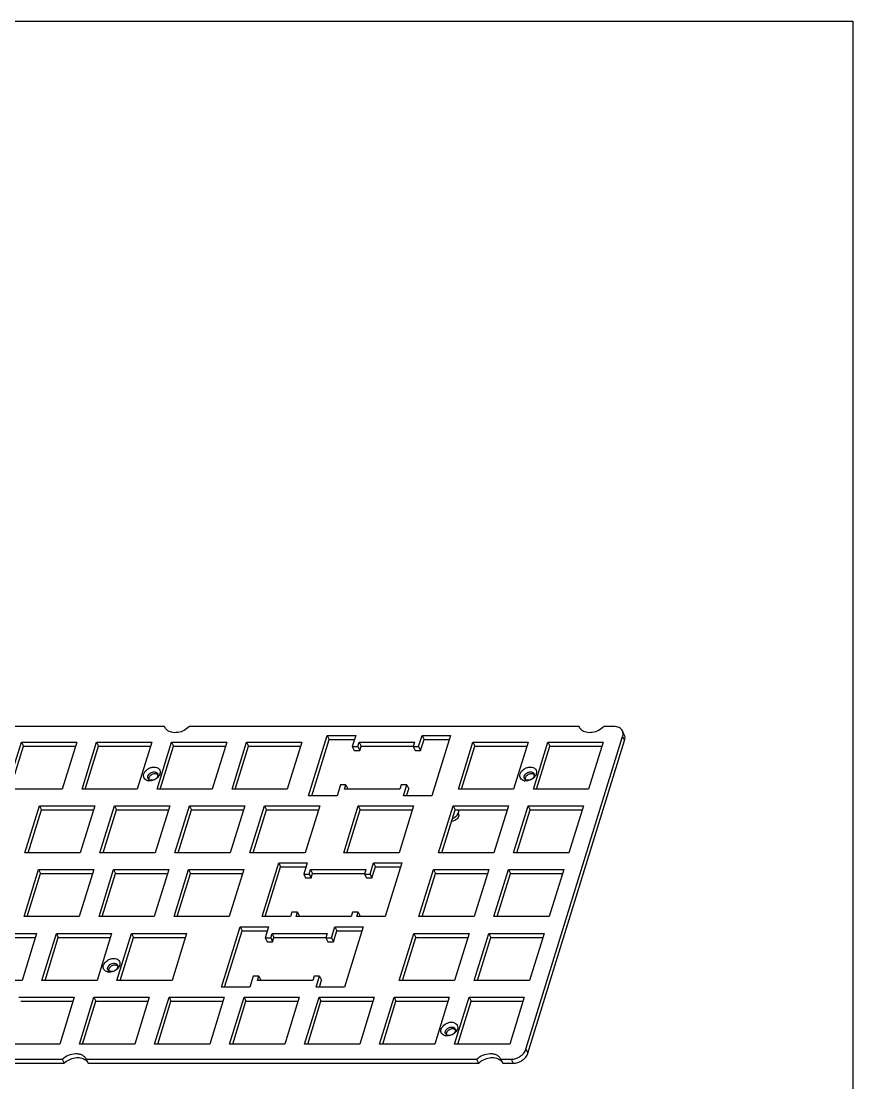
# Model space of a CAD drawing. Header units: millimetres. Extents: x 2565 to 3432, y -1041 to -587.
# Drawn here: x 3237.7 to 3431.7, y -834.3 to -586.6 of the extents above; entities that cross this region are included whole.
import ezdxf

# ---------------------------------------------------------------- set-up
doc = ezdxf.new("R2010")
doc.units = ezdxf.units.MM
doc.header["$LTSCALE"] = 30.734
doc.layers.get('0').update_dxf_attribs({"linetype": 'CONTINUOUS'})

msp = doc.modelspace()

# ---------------------------------------------------------------- linework, layer by layer
at = {"color": 7, "linetype": 'Continuous'}
for p, q in [((3271.107, -751.165), (3184.796, -751.165)), ((3271.198, -751.379), (3271.107, -751.165)), ((3367.818, -751.165), (3276.902, -751.165)), ((3367.909, -751.379), (3367.818, -751.165)), ((3375.934, -751.165), (3373.613, -751.165)), ((3378.358, -753.126), (3377.901, -752.193)), ((3234.337, -765.774), (3237.726, -754.807)), ((3237.726, -754.807), (3250.621, -754.807)), ((3237.726, -754.807), (3238.184, -755.74)), ((3250.621, -754.807), (3247.232, -765.774)), ((3251.838, -765.774), (3255.227, -754.807)), ((3255.227, -754.807), (3268.121, -754.807)), ((3255.227, -754.807), (3255.684, -755.74)), ((3268.121, -754.807), (3264.732, -765.774)), ((3269.338, -765.774), (3272.727, -754.807)), ((3272.727, -754.807), (3285.622, -754.807)), ((3272.727, -754.807), (3273.184, -755.74)), ((3285.622, -754.807), (3282.233, -765.774)), ((3286.838, -765.774), (3290.227, -754.807)), ((3290.227, -754.807), (3303.122, -754.807)), ((3290.227, -754.807), (3290.684, -755.74)), ((3303.122, -754.807), (3299.733, -765.774)), ((3304.706, -767.34), (3309.063, -753.241)), ((3305.452, -767.34), (3309.521, -754.173)), ((3309.063, -753.241), (3315.695, -753.241)), ((3309.063, -753.241), (3309.521, -754.173)), ((3309.521, -754.173), (3315.407, -754.173)), ((3315.695, -753.241), (3314.896, -755.826)), ((3316.185, -755.826), (3316.5, -754.807)), ((3316.5, -754.807), (3329.395, -754.807)), ((3316.5, -754.807), (3316.958, -755.74)), ((3329.395, -754.807), (3329.08, -755.826)), ((3330.37, -755.826), (3331.169, -753.241)), ((3330.827, -756.758), (3331.626, -754.173)), ((3331.169, -753.241), (3337.8, -753.241)), ((3331.169, -753.241), (3331.626, -754.173)), ((3331.626, -754.173), (3337.512, -754.173)), ((3337.8, -753.241), (3333.443, -767.34)), ((3339.642, -765.774), (3343.031, -754.807)), ((3343.031, -754.807), (3355.926, -754.807)), ((3343.031, -754.807), (3343.489, -755.74)), ((3355.926, -754.807), (3352.537, -765.774)), ((3355.422, -826.482), (3377.971, -753.515)), ((3355.88, -827.414), (3378.428, -754.447)), ((3357.143, -765.774), (3360.531, -754.807)), ((3360.531, -754.807), (3373.426, -754.807)), ((3360.531, -754.807), (3360.989, -755.74)), ((3373.426, -754.807), (3370.037, -765.774)), ((3377.971, -753.515), (3378.428, -754.447)), ((3235.083, -765.774), (3238.184, -755.74)), ((3238.184, -755.74), (3250.333, -755.74)), ((3252.583, -765.774), (3255.684, -755.74)), ((3255.684, -755.74), (3267.833, -755.74)), ((3270.083, -765.774), (3273.184, -755.74)), ((3273.184, -755.74), (3285.333, -755.74)), ((3287.584, -765.774), (3290.684, -755.74)), ((3290.684, -755.74), (3302.834, -755.74)), ((3314.896, -755.826), (3316.185, -755.826)), ((3314.896, -755.826), (3315.354, -756.758)), ((3315.354, -756.758), (3316.643, -756.758)), ((3316.185, -755.826), (3316.643, -756.758)), ((3316.643, -756.758), (3316.958, -755.74)), ((3316.958, -755.74), (3329.08, -755.74)), ((3329.08, -755.826), (3330.37, -755.826)), ((3329.08, -755.826), (3329.538, -756.758)), ((3329.538, -756.758), (3330.827, -756.758)), ((3330.37, -755.826), (3330.827, -756.758)), ((3340.388, -765.774), (3343.489, -755.74)), ((3343.489, -755.74), (3355.638, -755.74)), ((3357.888, -765.774), (3360.989, -755.74)), ((3360.989, -755.74), (3373.138, -755.74)), ((3312.136, -764.755), (3311.338, -767.34)), ((3313.426, -764.755), (3312.136, -764.755)), ((3313.111, -765.774), (3313.426, -764.755)), ((3313.426, -764.755), (3313.883, -765.688)), ((3326.321, -764.755), (3326.006, -765.774)), ((3327.61, -764.755), (3326.321, -764.755)), ((3326.811, -767.34), (3327.61, -764.755)), ((3327.61, -764.755), (3328.068, -765.688)), ((3247.232, -765.774), (3234.337, -765.774)), ((3264.732, -765.774), (3251.838, -765.774)), ((3282.233, -765.774), (3269.338, -765.774)), ((3299.733, -765.774), (3286.838, -765.774)), ((3311.338, -767.34), (3304.706, -767.34)), ((3326.006, -765.774), (3313.111, -765.774)), ((3313.857, -765.774), (3313.883, -765.688)), ((3333.443, -767.34), (3326.811, -767.34)), ((3327.557, -767.34), (3328.068, -765.688)), ((3352.537, -765.774), (3339.642, -765.774)), ((3370.037, -765.774), (3357.143, -765.774)), ((3238.516, -780.657), (3241.905, -769.69)), ((3241.905, -769.69), (3254.8, -769.69)), ((3241.905, -769.69), (3242.362, -770.623)), ((3254.8, -769.69), (3251.411, -780.657)), ((3256.016, -780.657), (3259.405, -769.69)), ((3259.405, -769.69), (3272.3, -769.69)), ((3259.405, -769.69), (3259.863, -770.623)), ((3272.3, -769.69), (3268.911, -780.657)), ((3273.516, -780.657), (3276.905, -769.69)), ((3276.905, -769.69), (3289.8, -769.69)), ((3276.905, -769.69), (3277.363, -770.623)), ((3289.8, -769.69), (3286.411, -780.657)), ((3291.016, -780.657), (3294.405, -769.69)), ((3294.405, -769.69), (3307.3, -769.69)), ((3294.405, -769.69), (3294.863, -770.623)), ((3307.3, -769.69), (3303.911, -780.657)), ((3312.905, -780.657), (3316.294, -769.69)), ((3316.294, -769.69), (3329.189, -769.69)), ((3316.294, -769.69), (3316.752, -770.623)), ((3329.189, -769.69), (3325.8, -780.657)), ((3335.043, -780.657), (3338.432, -769.69)), ((3338.432, -769.69), (3351.327, -769.69)), ((3338.432, -769.69), (3338.89, -770.623)), ((3351.327, -769.69), (3347.938, -780.657)), ((3352.543, -780.657), (3355.932, -769.69)), ((3355.932, -769.69), (3368.827, -769.69)), ((3355.932, -769.69), (3356.39, -770.623)), ((3368.827, -769.69), (3365.438, -780.657)), ((3239.262, -780.657), (3242.362, -770.623)), ((3242.362, -770.623), (3254.512, -770.623)), ((3256.762, -780.657), (3259.863, -770.623)), ((3259.863, -770.623), (3272.012, -770.623)), ((3274.262, -780.657), (3277.363, -770.623)), ((3277.363, -770.623), (3289.512, -770.623)), ((3291.762, -780.657), (3294.863, -770.623)), ((3294.863, -770.623), (3307.012, -770.623)), ((3313.651, -780.657), (3316.752, -770.623)), ((3316.752, -770.623), (3328.901, -770.623)), ((3335.789, -780.657), (3338.89, -770.623)), ((3338.89, -770.623), (3351.039, -770.623)), ((3339.587, -771.398), (3339.639, -771.503)), ((3353.289, -780.657), (3356.39, -770.623)), ((3356.39, -770.623), (3368.539, -770.623)), ((3251.411, -780.657), (3238.516, -780.657)), ((3268.911, -780.657), (3256.016, -780.657)), ((3286.411, -780.657), (3273.516, -780.657)), ((3303.911, -780.657), (3291.016, -780.657)), ((3325.8, -780.657), (3312.905, -780.657)), ((3347.938, -780.657), (3335.043, -780.657)), ((3365.438, -780.657), (3352.543, -780.657)), ((3238.306, -795.54), (3241.694, -784.574)), ((3241.694, -784.574), (3254.589, -784.574)), ((3241.694, -784.574), (3242.152, -785.506)), ((3254.589, -784.574), (3251.2, -795.54)), ((3255.806, -795.54), (3259.195, -784.574)), ((3259.195, -784.574), (3272.089, -784.574)), ((3259.195, -784.574), (3259.652, -785.506)), ((3272.089, -784.574), (3268.701, -795.54)), ((3273.306, -795.54), (3276.695, -784.574)), ((3276.695, -784.574), (3289.59, -784.574)), ((3276.695, -784.574), (3277.152, -785.506)), ((3289.59, -784.574), (3286.201, -795.54)), ((3293.85, -795.54), (3297.723, -783.007)), ((3294.596, -795.54), (3298.181, -783.939)), ((3297.723, -783.007), (3304.355, -783.007)), ((3297.723, -783.007), (3298.181, -783.939)), ((3298.181, -783.939), (3304.067, -783.939)), ((3304.355, -783.007), (3303.556, -785.592)), ((3304.845, -785.592), (3305.16, -784.574)), ((3305.16, -784.574), (3318.055, -784.574)), ((3305.16, -784.574), (3305.618, -785.506)), ((3318.055, -784.574), (3317.74, -785.592)), ((3319.03, -785.592), (3319.829, -783.007)), ((3319.487, -786.524), (3320.286, -783.939)), ((3319.829, -783.007), (3326.46, -783.007)), ((3319.829, -783.007), (3320.286, -783.939)), ((3320.286, -783.939), (3326.172, -783.939)), ((3326.46, -783.007), (3322.587, -795.54)), ((3330.444, -795.54), (3333.833, -784.574)), ((3333.833, -784.574), (3346.728, -784.574)), ((3333.833, -784.574), (3334.29, -785.506)), ((3346.728, -784.574), (3343.339, -795.54)), ((3347.944, -795.54), (3351.333, -784.574)), ((3351.333, -784.574), (3364.228, -784.574)), ((3351.333, -784.574), (3351.791, -785.506)), ((3364.228, -784.574), (3360.839, -795.54)), ((3239.051, -795.54), (3242.152, -785.506)), ((3242.152, -785.506), (3254.301, -785.506)), ((3256.551, -795.54), (3259.652, -785.506)), ((3259.652, -785.506), (3271.801, -785.506)), ((3274.052, -795.54), (3277.152, -785.506)), ((3277.152, -785.506), (3289.301, -785.506)), ((3303.556, -785.592), (3304.845, -785.592)), ((3303.556, -785.592), (3304.014, -786.524)), ((3304.014, -786.524), (3305.303, -786.524)), ((3304.845, -785.592), (3305.303, -786.524)), ((3305.303, -786.524), (3305.618, -785.506)), ((3305.618, -785.506), (3317.74, -785.506)), ((3317.74, -785.592), (3319.03, -785.592)), ((3317.74, -785.592), (3318.198, -786.524)), ((3318.198, -786.524), (3319.487, -786.524)), ((3319.03, -785.592), (3319.487, -786.524)), ((3331.19, -795.54), (3334.29, -785.506)), ((3334.29, -785.506), (3346.44, -785.506)), ((3348.69, -795.54), (3351.791, -785.506)), ((3351.791, -785.506), (3363.94, -785.506)), ((3300.796, -794.522), (3300.482, -795.54)), ((3302.086, -794.522), (3300.796, -794.522)), ((3301.771, -795.54), (3302.086, -794.522)), ((3302.086, -794.522), (3302.543, -795.454)), ((3314.981, -794.522), (3314.666, -795.54)), ((3316.27, -794.522), (3314.981, -794.522)), ((3315.956, -795.54), (3316.27, -794.522)), ((3316.27, -794.522), (3316.728, -795.454)), ((3251.2, -795.54), (3238.306, -795.54)), ((3268.701, -795.54), (3255.806, -795.54)), ((3286.201, -795.54), (3273.306, -795.54)), ((3300.482, -795.54), (3293.85, -795.54)), ((3314.666, -795.54), (3301.771, -795.54)), ((3302.517, -795.54), (3302.543, -795.454)), ((3322.587, -795.54), (3315.956, -795.54)), ((3316.701, -795.54), (3316.728, -795.454)), ((3343.339, -795.54), (3330.444, -795.54)), ((3360.839, -795.54), (3347.944, -795.54)), ((3228.354, -799.457), (3241.249, -799.457)), ((3241.249, -799.457), (3237.86, -810.423)), ((3242.466, -810.423), (3245.854, -799.457)), ((3245.854, -799.457), (3258.749, -799.457)), ((3245.854, -799.457), (3246.312, -800.389)), ((3258.749, -799.457), (3255.36, -810.423)), ((3259.966, -810.423), (3263.355, -799.457)), ((3263.355, -799.457), (3276.249, -799.457)), ((3263.355, -799.457), (3263.812, -800.389)), ((3276.249, -799.457), (3272.861, -810.423)), ((3284.373, -811.99), (3288.73, -797.89)), ((3285.119, -811.99), (3289.188, -798.823)), ((3288.73, -797.89), (3295.362, -797.89)), ((3288.73, -797.89), (3289.188, -798.823)), ((3289.188, -798.823), (3295.074, -798.823)), ((3295.362, -797.89), (3294.563, -800.475)), ((3295.853, -800.475), (3296.167, -799.457)), ((3296.167, -799.457), (3309.062, -799.457)), ((3296.167, -799.457), (3296.625, -800.389)), ((3309.062, -799.457), (3308.748, -800.475)), ((3310.037, -800.475), (3310.836, -797.89)), ((3310.495, -801.408), (3311.293, -798.823)), ((3310.836, -797.89), (3317.468, -797.89)), ((3310.836, -797.89), (3311.293, -798.823)), ((3311.293, -798.823), (3317.179, -798.823)), ((3317.468, -797.89), (3313.11, -811.99)), ((3325.845, -810.423), (3329.234, -799.457)), ((3329.234, -799.457), (3342.128, -799.457)), ((3329.234, -799.457), (3329.691, -800.389)), ((3342.128, -799.457), (3338.739, -810.423)), ((3343.345, -810.423), (3346.734, -799.457)), ((3346.734, -799.457), (3359.629, -799.457)), ((3346.734, -799.457), (3347.191, -800.389)), ((3359.629, -799.457), (3356.24, -810.423)), ((3228.812, -800.389), (3240.961, -800.389)), ((3243.211, -810.423), (3246.312, -800.389)), ((3246.312, -800.389), (3258.461, -800.389)), ((3260.711, -810.423), (3263.812, -800.389)), ((3263.812, -800.389), (3275.961, -800.389)), ((3294.563, -800.475), (3295.853, -800.475)), ((3294.563, -800.475), (3295.021, -801.408)), ((3295.021, -801.408), (3296.31, -801.408)), ((3295.853, -800.475), (3296.31, -801.408)), ((3296.31, -801.408), (3296.625, -800.389)), ((3296.625, -800.389), (3308.748, -800.389)), ((3308.748, -800.475), (3310.037, -800.475)), ((3308.748, -800.475), (3309.205, -801.408)), ((3309.205, -801.408), (3310.495, -801.408)), ((3310.037, -800.475), (3310.495, -801.408)), ((3326.59, -810.423), (3329.691, -800.389)), ((3329.691, -800.389), (3341.84, -800.389)), ((3344.09, -810.423), (3347.191, -800.389)), ((3347.191, -800.389), (3359.34, -800.389)), ((3291.804, -809.405), (3291.005, -811.99)), ((3293.093, -809.405), (3291.804, -809.405)), ((3292.779, -810.423), (3293.093, -809.405)), ((3293.093, -809.405), (3293.551, -810.338)), ((3305.988, -809.405), (3305.673, -810.423)), ((3307.278, -809.405), (3305.988, -809.405)), ((3306.479, -811.99), (3307.278, -809.405)), ((3307.278, -809.405), (3307.735, -810.338)), ((3237.86, -810.423), (3224.965, -810.423)), ((3255.36, -810.423), (3242.466, -810.423)), ((3272.861, -810.423), (3259.966, -810.423)), ((3291.005, -811.99), (3284.373, -811.99)), ((3305.673, -810.423), (3292.779, -810.423)), ((3293.524, -810.423), (3293.551, -810.338)), ((3313.11, -811.99), (3306.479, -811.99)), ((3307.224, -811.99), (3307.735, -810.338)), ((3338.739, -810.423), (3325.845, -810.423)), ((3356.24, -810.423), (3343.345, -810.423)), ((3237.133, -814.34), (3250.028, -814.34)), ((3250.028, -814.34), (3246.639, -825.307)), ((3251.245, -825.307), (3254.634, -814.34)), ((3254.634, -814.34), (3267.528, -814.34)), ((3254.634, -814.34), (3255.091, -815.272)), ((3267.528, -814.34), (3264.14, -825.307)), ((3268.745, -825.307), (3272.134, -814.34)), ((3272.134, -814.34), (3285.029, -814.34)), ((3272.134, -814.34), (3272.591, -815.272)), ((3285.029, -814.34), (3281.64, -825.307)), ((3286.245, -825.307), (3289.634, -814.34)), ((3289.634, -814.34), (3302.529, -814.34)), ((3289.634, -814.34), (3290.092, -815.272)), ((3302.529, -814.34), (3299.14, -825.307)), ((3303.745, -825.307), (3307.134, -814.34)), ((3307.134, -814.34), (3320.029, -814.34)), ((3307.134, -814.34), (3307.592, -815.272)), ((3320.029, -814.34), (3316.64, -825.307)), ((3321.245, -825.307), (3324.634, -814.34)), ((3324.634, -814.34), (3337.529, -814.34)), ((3324.634, -814.34), (3325.092, -815.272)), ((3337.529, -814.34), (3334.14, -825.307)), ((3338.745, -825.307), (3342.134, -814.34)), ((3342.134, -814.34), (3355.029, -814.34)), ((3342.134, -814.34), (3342.592, -815.272)), ((3355.029, -814.34), (3351.64, -825.307)), ((3237.591, -815.272), (3249.74, -815.272)), ((3251.99, -825.307), (3255.091, -815.272)), ((3255.091, -815.272), (3267.24, -815.272)), ((3269.491, -825.307), (3272.591, -815.272)), ((3272.591, -815.272), (3284.741, -815.272)), ((3286.991, -825.307), (3290.092, -815.272)), ((3290.092, -815.272), (3302.241, -815.272)), ((3304.491, -825.307), (3307.592, -815.272)), ((3307.592, -815.272), (3319.741, -815.272)), ((3321.991, -825.307), (3325.092, -815.272)), ((3325.092, -815.272), (3337.241, -815.272)), ((3339.491, -825.307), (3342.592, -815.272)), ((3342.592, -815.272), (3354.741, -815.272)), ((3246.639, -825.307), (3233.745, -825.307)), ((3264.14, -825.307), (3251.245, -825.307)), ((3281.64, -825.307), (3268.745, -825.307)), ((3299.14, -825.307), (3286.245, -825.307)), ((3316.64, -825.307), (3303.745, -825.307)), ((3334.14, -825.307), (3321.245, -825.307)), ((3351.64, -825.307), (3338.745, -825.307)), ((3355.422, -826.482), (3355.88, -827.414)), ((3160.714, -828.832), (3247.187, -828.832)), ((3161.171, -829.764), (3247.645, -829.764)), ((3247.187, -828.832), (3247.645, -829.764)), ((3252.774, -828.735), (3252.82, -828.832)), ((3252.82, -828.832), (3343.898, -828.832)), ((3252.82, -828.832), (3253.277, -829.764)), ((3253.277, -829.764), (3344.356, -829.764)), ((3343.898, -828.832), (3344.356, -829.764)), ((3349.485, -828.735), (3349.531, -828.832)), ((3349.531, -828.832), (3351.933, -828.832)), ((3349.531, -828.832), (3349.989, -829.764)), ((3349.989, -829.764), (3352.39, -829.764)), ((3351.933, -828.832), (3352.39, -829.764))]:
    msp.add_line(p, q, dxfattribs=at)
msp.add_lwpolyline([(2565.131, -586.579), (3431.657, -586.579), (3431.657, -1041.452), (2565.131, -1041.452)], close=True)
for centre, radius, start, end in [((3272.885, -750.549), 1.882, 206.1996, 208.34019), ((3273.008, -750.45), 2.041, 226.69833, 227.88745), ((3369.597, -750.549), 1.882, 206.1996, 208.34019), ((3369.719, -750.45), 2.041, 226.69833, 227.88745), ((3268.671, -762.483), 0.889, 342.76359, 351.40766), ((3267.956, -761.492), 2.203, 320.87152, 323.6182), ((3356.475, -762.483), 0.889, 342.76359, 351.40766), ((3355.76, -761.492), 2.203, 320.87152, 323.6182), ((3267.594, -762.005), 1.848, 258.04191, 261.08229), ((3267.841, -763.004), 0.663, 206.2151, 220.94381), ((3267.866, -762.982), 0.697, 220.96985, 227.43809), ((3355.399, -762.005), 1.848, 258.04191, 261.08229), ((3355.646, -763.004), 0.663, 206.2151, 220.94381), ((3355.671, -762.982), 0.697, 220.96985, 227.43809), ((3338.935, -771.849), 0.784, 14.35818, 26.14059), ((3259.299, -807.132), 0.889, 342.76359, 351.40766), ((3258.584, -806.141), 2.203, 320.87152, 323.6182), ((3258.222, -806.654), 1.848, 258.04191, 261.08229), ((3258.469, -807.654), 0.663, 206.2151, 220.94381), ((3258.494, -807.631), 0.697, 220.96985, 227.43809), ((3338.078, -822.016), 0.889, 342.76359, 351.40766), ((3337.363, -821.024), 2.203, 320.87152, 323.6182), ((3337.002, -821.538), 1.848, 258.04191, 261.08229), ((3337.249, -822.537), 0.663, 206.2151, 220.94381), ((3337.274, -822.514), 0.697, 220.96985, 227.43809), ((3251.339, -830.689), 2.164, 52.54553, 53.96725), ((3348.051, -830.689), 2.164, 52.54553, 53.96725)]:
    msp.add_arc(centre, radius, start, end, dxfattribs=at)
for points, knots in [([(3271.608, -751.935), (3271.57, -751.899), (3271.424, -751.75), (3271.302, -751.579), (3271.228, -751.442)], [0, 0, 0, 0, 0.2536959, 1, 1, 1, 1]), ([(3276.902, -751.165), (3276.545, -751.536), (3275.691, -752.156), (3274.237, -752.64), (3272.797, -752.635), (3271.947, -752.242), (3271.639, -751.963)], [0, 0, 0, 0, 0.26762, 0.5366464, 0.7844034, 1, 1, 1, 1]), ([(3368.319, -751.935), (3368.281, -751.899), (3368.136, -751.75), (3368.013, -751.579), (3367.94, -751.442)], [0, 0, 0, 0, 0.2536959, 1, 1, 1, 1]), ([(3373.613, -751.165), (3373.256, -751.536), (3372.403, -752.156), (3370.948, -752.64), (3369.509, -752.635), (3368.658, -752.242), (3368.351, -751.963)], [0, 0, 0, 0, 0.26762, 0.5366464, 0.7844034, 1, 1, 1, 1]), ([(3377.9, -752.193), (3377.823, -752.035), (3377.606, -751.736), (3377.141, -751.406), (3376.567, -751.207), (3376.149, -751.165), (3375.934, -751.165)], [0, 0, 0, 0, 0.2267487, 0.464918, 0.7224087, 1, 1, 1, 1]), ([(3378.056, -753.092), (3378.063, -753.013), (3378.074, -752.707), (3378, -752.397), (3377.9, -752.193)], [0, 0, 0, 0, 0.2592326, 1, 1, 1, 1]), ([(3377.971, -753.515), (3377.981, -753.48), (3378.02, -753.341), (3378.046, -753.198), (3378.056, -753.092)], [0, 0, 0, 0, 0.2549538, 1, 1, 1, 1]), ([(3378.428, -754.447), (3378.497, -754.225), (3378.565, -753.771), (3378.454, -753.32), (3378.358, -753.126)], [0, 0, 0, 0, 0.5169844, 1, 1, 1, 1]), ([(3267.212, -763.813), (3267.03, -763.774), (3266.69, -763.646), (3266.304, -763.272), (3266.137, -762.769), (3266.184, -762.418), (3266.236, -762.249)], [0, 0, 0, 0, 0.2664437, 0.508658, 0.7457454, 1, 1, 1, 1]), ([(3266.236, -762.249), (3266.379, -761.787), (3266.927, -761.171), (3267.838, -760.734), (3268.595, -760.603), (3269.294, -760.71), (3269.844, -761.066), (3270.117, -761.638), (3270.073, -762.053), (3270.013, -762.249)], [0, 0, 0, 0, 0.2627492, 0.4075592, 0.5469758, 0.6729101, 0.7839529, 0.88842, 1, 1, 1, 1]), ([(3267.189, -763.121), (3267.184, -763.091), (3267.17, -762.965), (3267.189, -762.837), (3267.217, -762.746)], [0, 0, 0, 0, 0.241473, 1, 1, 1, 1]), ([(3267.217, -762.746), (3267.327, -762.391), (3267.923, -761.817), (3268.744, -761.705), (3269.089, -761.842)], [0, 0, 0, 0, 0.5009116, 1, 1, 1, 1]), ([(3267.547, -762.93), (3267.534, -762.951), (3267.488, -763.031), (3267.451, -763.116), (3267.431, -763.181)], [0, 0, 0, 0, 0.2587573, 1, 1, 1, 1]), ([(3267.982, -762.489), (3267.937, -762.519), (3267.771, -762.643), (3267.628, -762.8), (3267.547, -762.93)], [0, 0, 0, 0, 0.2597791, 1, 1, 1, 1]), ([(3268.885, -762.202), (3268.808, -762.202), (3268.49, -762.229), (3268.182, -762.354), (3267.982, -762.489)], [0, 0, 0, 0, 0.2421146, 1, 1, 1, 1]), ([(3269.302, -762.277), (3269.271, -762.264), (3269.136, -762.219), (3268.993, -762.202), (3268.885, -762.202)], [0, 0, 0, 0, 0.2388888, 1, 1, 1, 1]), ([(3269.52, -762.746), (3269.499, -762.812), (3269.38, -763.087), (3269.159, -763.31), (3268.969, -763.438)], [0, 0, 0, 0, 0.2315461, 1, 1, 1, 1]), ([(3269.089, -761.842), (3269.176, -761.876), (3269.337, -761.969), (3269.452, -762.117), (3269.491, -762.195)], [0, 0, 0, 0, 0.5166811, 1, 1, 1, 1]), ([(3269.664, -762.882), (3269.635, -762.918), (3269.509, -763.063), (3269.366, -763.193), (3269.252, -763.281)], [0, 0, 0, 0, 0.2447232, 1, 1, 1, 1]), ([(3269.555, -762.433), (3269.538, -762.416), (3269.461, -762.353), (3269.372, -762.304), (3269.302, -762.277)], [0, 0, 0, 0, 0.2423068, 1, 1, 1, 1]), ([(3270.013, -762.249), (3269.998, -762.296), (3269.927, -762.491), (3269.822, -762.672), (3269.729, -762.798)], [0, 0, 0, 0, 0.2393164, 1, 1, 1, 1]), ([(3355.016, -763.813), (3354.835, -763.774), (3354.494, -763.646), (3354.109, -763.272), (3353.942, -762.769), (3353.989, -762.418), (3354.041, -762.249)], [0, 0, 0, 0, 0.2664437, 0.508658, 0.7457454, 1, 1, 1, 1]), ([(3354.041, -762.249), (3354.184, -761.787), (3354.732, -761.171), (3355.643, -760.734), (3356.4, -760.603), (3357.099, -760.71), (3357.649, -761.066), (3357.922, -761.638), (3357.878, -762.053), (3357.817, -762.249)], [0, 0, 0, 0, 0.2627492, 0.4075592, 0.5469758, 0.6729101, 0.7839529, 0.88842, 1, 1, 1, 1]), ([(3354.994, -763.121), (3354.988, -763.091), (3354.975, -762.965), (3354.994, -762.837), (3355.022, -762.746)], [0, 0, 0, 0, 0.241473, 1, 1, 1, 1]), ([(3355.022, -762.746), (3355.132, -762.391), (3355.728, -761.817), (3356.549, -761.705), (3356.893, -761.842)], [0, 0, 0, 0, 0.5009116, 1, 1, 1, 1]), ([(3355.351, -762.93), (3355.339, -762.951), (3355.293, -763.031), (3355.256, -763.116), (3355.235, -763.181)], [0, 0, 0, 0, 0.2587573, 1, 1, 1, 1]), ([(3355.787, -762.489), (3355.742, -762.519), (3355.576, -762.643), (3355.432, -762.8), (3355.351, -762.93)], [0, 0, 0, 0, 0.2597791, 1, 1, 1, 1]), ([(3356.689, -762.202), (3356.612, -762.202), (3356.294, -762.229), (3355.987, -762.354), (3355.787, -762.489)], [0, 0, 0, 0, 0.2421146, 1, 1, 1, 1]), ([(3357.107, -762.277), (3357.075, -762.264), (3356.941, -762.219), (3356.797, -762.202), (3356.689, -762.202)], [0, 0, 0, 0, 0.2388888, 1, 1, 1, 1]), ([(3357.325, -762.746), (3357.304, -762.812), (3357.185, -763.087), (3356.964, -763.31), (3356.773, -763.438)], [0, 0, 0, 0, 0.2315461, 1, 1, 1, 1]), ([(3356.893, -761.842), (3356.981, -761.876), (3357.141, -761.969), (3357.257, -762.117), (3357.295, -762.195)], [0, 0, 0, 0, 0.5166811, 1, 1, 1, 1]), ([(3357.469, -762.882), (3357.439, -762.918), (3357.314, -763.063), (3357.171, -763.193), (3357.056, -763.281)], [0, 0, 0, 0, 0.2447232, 1, 1, 1, 1]), ([(3357.36, -762.433), (3357.342, -762.416), (3357.266, -762.353), (3357.177, -762.304), (3357.107, -762.277)], [0, 0, 0, 0, 0.2423068, 1, 1, 1, 1]), ([(3357.817, -762.249), (3357.803, -762.296), (3357.732, -762.491), (3357.627, -762.672), (3357.534, -762.798)], [0, 0, 0, 0, 0.2393164, 1, 1, 1, 1]), ([(3267.963, -763.83), (3267.907, -763.838), (3267.69, -763.862), (3267.468, -763.855), (3267.308, -763.83)], [0, 0, 0, 0, 0.2586074, 1, 1, 1, 1]), ([(3267.431, -763.181), (3267.423, -763.207), (3267.396, -763.307), (3267.388, -763.412), (3267.394, -763.489)], [0, 0, 0, 0, 0.2588531, 1, 1, 1, 1]), ([(3268.066, -763.725), (3268, -763.725), (3267.762, -763.709), (3267.523, -763.612), (3267.395, -763.495)], [0, 0, 0, 0, 0.2736567, 1, 1, 1, 1]), ([(3269.252, -763.281), (3269.158, -763.353), (3268.768, -763.615), (3268.311, -763.78), (3267.963, -763.83)], [0, 0, 0, 0, 0.2514788, 1, 1, 1, 1]), ([(3268.969, -763.438), (3268.901, -763.484), (3268.625, -763.642), (3268.303, -763.725), (3268.066, -763.725)], [0, 0, 0, 0, 0.2561673, 1, 1, 1, 1]), ([(3355.768, -763.83), (3355.712, -763.838), (3355.495, -763.862), (3355.273, -763.855), (3355.113, -763.83)], [0, 0, 0, 0, 0.2586074, 1, 1, 1, 1]), ([(3355.235, -763.181), (3355.228, -763.207), (3355.201, -763.307), (3355.193, -763.412), (3355.199, -763.489)], [0, 0, 0, 0, 0.2588531, 1, 1, 1, 1]), ([(3355.871, -763.725), (3355.805, -763.725), (3355.567, -763.709), (3355.328, -763.612), (3355.2, -763.495)], [0, 0, 0, 0, 0.2736567, 1, 1, 1, 1]), ([(3357.056, -763.281), (3356.963, -763.353), (3356.573, -763.615), (3356.116, -763.78), (3355.768, -763.83)], [0, 0, 0, 0, 0.2514788, 1, 1, 1, 1]), ([(3356.773, -763.438), (3356.706, -763.484), (3356.43, -763.642), (3356.107, -763.725), (3355.871, -763.725)], [0, 0, 0, 0, 0.2561673, 1, 1, 1, 1]), ([(3339.674, -772.164), (3339.576, -772.482), (3339.094, -773.052), (3338.413, -773.308), (3338.054, -773.334)], [0, 0, 0, 0, 0.4802746, 1, 1, 1, 1]), ([(3338.289, -772.608), (3338.394, -772.566), (3338.792, -772.375), (3339.147, -772.088), (3339.351, -771.831)], [0, 0, 0, 0, 0.2566086, 1, 1, 1, 1]), ([(3339.351, -771.831), (3339.389, -771.785), (3339.523, -771.6), (3339.627, -771.393), (3339.677, -771.232)], [0, 0, 0, 0, 0.2622942, 1, 1, 1, 1]), ([(3339.695, -771.654), (3339.705, -771.694), (3339.734, -771.864), (3339.712, -772.04), (3339.674, -772.164)], [0, 0, 0, 0, 0.2412158, 1, 1, 1, 1]), ([(3339.677, -771.232), (3339.693, -771.181), (3339.743, -770.982), (3339.748, -770.771), (3339.72, -770.622)], [0, 0, 0, 0, 0.2611144, 1, 1, 1, 1]), ([(3257.84, -808.462), (3257.658, -808.424), (3257.317, -808.296), (3256.932, -807.922), (3256.765, -807.418), (3256.812, -807.068), (3256.864, -806.898)], [0, 0, 0, 0, 0.2664437, 0.508658, 0.7457454, 1, 1, 1, 1]), ([(3256.864, -806.898), (3257.007, -806.436), (3257.555, -805.82), (3258.466, -805.384), (3259.223, -805.253), (3259.922, -805.36), (3260.472, -805.716), (3260.745, -806.288), (3260.701, -806.702), (3260.641, -806.898)], [0, 0, 0, 0, 0.2627492, 0.4075592, 0.5469758, 0.6729101, 0.7839529, 0.88842, 1, 1, 1, 1]), ([(3257.817, -807.77), (3257.812, -807.74), (3257.798, -807.615), (3257.817, -807.487), (3257.845, -807.396)], [0, 0, 0, 0, 0.241473, 1, 1, 1, 1]), ([(3257.845, -807.396), (3257.955, -807.04), (3258.551, -806.467), (3259.372, -806.355), (3259.717, -806.491)], [0, 0, 0, 0, 0.5009116, 1, 1, 1, 1]), ([(3258.175, -807.58), (3258.162, -807.6), (3258.116, -807.68), (3258.079, -807.766), (3258.059, -807.831)], [0, 0, 0, 0, 0.2587573, 1, 1, 1, 1]), ([(3258.61, -807.139), (3258.565, -807.169), (3258.399, -807.293), (3258.256, -807.45), (3258.175, -807.58)], [0, 0, 0, 0, 0.2597791, 1, 1, 1, 1]), ([(3259.513, -806.852), (3259.435, -806.852), (3259.117, -806.879), (3258.81, -807.004), (3258.61, -807.139)], [0, 0, 0, 0, 0.2421146, 1, 1, 1, 1]), ([(3259.93, -806.926), (3259.899, -806.914), (3259.764, -806.869), (3259.62, -806.852), (3259.513, -806.852)], [0, 0, 0, 0, 0.2388888, 1, 1, 1, 1]), ([(3260.148, -807.396), (3260.127, -807.462), (3260.008, -807.737), (3259.787, -807.96), (3259.597, -808.088)], [0, 0, 0, 0, 0.2315461, 1, 1, 1, 1]), ([(3259.717, -806.491), (3259.804, -806.526), (3259.965, -806.619), (3260.08, -806.766), (3260.119, -806.845)], [0, 0, 0, 0, 0.5166811, 1, 1, 1, 1]), ([(3260.292, -807.531), (3260.263, -807.568), (3260.137, -807.713), (3259.994, -807.842), (3259.879, -807.931)], [0, 0, 0, 0, 0.2447232, 1, 1, 1, 1]), ([(3260.183, -807.082), (3260.166, -807.066), (3260.089, -807.002), (3260, -806.954), (3259.93, -806.926)], [0, 0, 0, 0, 0.2423068, 1, 1, 1, 1]), ([(3260.641, -806.898), (3260.626, -806.946), (3260.555, -807.14), (3260.45, -807.321), (3260.357, -807.448)], [0, 0, 0, 0, 0.2393164, 1, 1, 1, 1]), ([(3258.591, -808.48), (3258.535, -808.488), (3258.318, -808.512), (3258.096, -808.505), (3257.936, -808.48)], [0, 0, 0, 0, 0.2586074, 1, 1, 1, 1]), ([(3258.059, -807.831), (3258.051, -807.856), (3258.024, -807.957), (3258.016, -808.062), (3258.022, -808.138)], [0, 0, 0, 0, 0.2588531, 1, 1, 1, 1]), ([(3258.694, -808.375), (3258.628, -808.375), (3258.39, -808.358), (3258.151, -808.262), (3258.023, -808.144)], [0, 0, 0, 0, 0.2736567, 1, 1, 1, 1]), ([(3259.879, -807.931), (3259.786, -808.003), (3259.396, -808.265), (3258.939, -808.43), (3258.591, -808.48)], [0, 0, 0, 0, 0.2514788, 1, 1, 1, 1]), ([(3259.597, -808.088), (3259.529, -808.134), (3259.253, -808.292), (3258.931, -808.375), (3258.694, -808.375)], [0, 0, 0, 0, 0.2561673, 1, 1, 1, 1]), ([(3336.619, -823.345), (3336.438, -823.307), (3336.097, -823.179), (3335.712, -822.805), (3335.545, -822.301), (3335.592, -821.951), (3335.644, -821.782)], [0, 0, 0, 0, 0.2664437, 0.508658, 0.7457454, 1, 1, 1, 1]), ([(3335.644, -821.782), (3335.787, -821.319), (3336.335, -820.704), (3337.246, -820.267), (3338.002, -820.136), (3338.702, -820.243), (3339.252, -820.599), (3339.525, -821.171), (3339.481, -821.585), (3339.42, -821.782)], [0, 0, 0, 0, 0.2627492, 0.4075592, 0.5469758, 0.6729101, 0.7839529, 0.88842, 1, 1, 1, 1]), ([(3336.597, -822.653), (3336.591, -822.624), (3336.578, -822.498), (3336.597, -822.37), (3336.625, -822.279)], [0, 0, 0, 0, 0.241473, 1, 1, 1, 1]), ([(3336.625, -822.279), (3336.735, -821.924), (3337.331, -821.35), (3338.152, -821.238), (3338.496, -821.374)], [0, 0, 0, 0, 0.5009116, 1, 1, 1, 1]), ([(3336.954, -822.463), (3336.942, -822.484), (3336.896, -822.563), (3336.859, -822.649), (3336.838, -822.714)], [0, 0, 0, 0, 0.2587573, 1, 1, 1, 1]), ([(3337.39, -822.022), (3337.345, -822.052), (3337.179, -822.176), (3337.035, -822.333), (3336.954, -822.463)], [0, 0, 0, 0, 0.2597791, 1, 1, 1, 1]), ([(3338.292, -821.735), (3338.215, -821.735), (3337.897, -821.762), (3337.59, -821.887), (3337.39, -822.022)], [0, 0, 0, 0, 0.2421146, 1, 1, 1, 1]), ([(3338.71, -821.809), (3338.678, -821.797), (3338.544, -821.752), (3338.4, -821.735), (3338.292, -821.735)], [0, 0, 0, 0, 0.2388888, 1, 1, 1, 1]), ([(3338.928, -822.279), (3338.907, -822.345), (3338.788, -822.62), (3338.566, -822.843), (3338.376, -822.971)], [0, 0, 0, 0, 0.2315461, 1, 1, 1, 1]), ([(3338.496, -821.374), (3338.584, -821.409), (3338.744, -821.502), (3338.86, -821.649), (3338.898, -821.728)], [0, 0, 0, 0, 0.5166811, 1, 1, 1, 1]), ([(3339.072, -822.414), (3339.042, -822.451), (3338.917, -822.596), (3338.774, -822.726), (3338.659, -822.814)], [0, 0, 0, 0, 0.2447232, 1, 1, 1, 1]), ([(3338.963, -821.965), (3338.945, -821.949), (3338.869, -821.886), (3338.78, -821.837), (3338.71, -821.809)], [0, 0, 0, 0, 0.2423068, 1, 1, 1, 1]), ([(3339.42, -821.782), (3339.406, -821.829), (3339.335, -822.023), (3339.23, -822.204), (3339.137, -822.331)], [0, 0, 0, 0, 0.2393164, 1, 1, 1, 1]), ([(3337.371, -823.363), (3337.315, -823.371), (3337.097, -823.395), (3336.876, -823.388), (3336.716, -823.363)], [0, 0, 0, 0, 0.2586074, 1, 1, 1, 1]), ([(3336.838, -822.714), (3336.83, -822.74), (3336.804, -822.84), (3336.796, -822.945), (3336.802, -823.021)], [0, 0, 0, 0, 0.2588531, 1, 1, 1, 1]), ([(3337.474, -823.258), (3337.408, -823.258), (3337.17, -823.242), (3336.931, -823.145), (3336.803, -823.028)], [0, 0, 0, 0, 0.2736567, 1, 1, 1, 1]), ([(3338.659, -822.814), (3338.566, -822.886), (3338.176, -823.148), (3337.719, -823.313), (3337.371, -823.363)], [0, 0, 0, 0, 0.2514788, 1, 1, 1, 1]), ([(3338.376, -822.971), (3338.309, -823.017), (3338.033, -823.175), (3337.71, -823.258), (3337.474, -823.258)], [0, 0, 0, 0, 0.2561673, 1, 1, 1, 1]), ([(3351.933, -828.832), (3352.308, -828.832), (3353.079, -828.698), (3354.41, -828.059), (3355.213, -827.158), (3355.422, -826.482)], [0, 0, 0, 0, 0.2548923, 0.5196304, 1, 1, 1, 1]), ([(3352.39, -829.764), (3352.766, -829.764), (3353.536, -829.63), (3354.868, -828.992), (3355.671, -828.09), (3355.88, -827.414)], [0, 0, 0, 0, 0.2548923, 0.5196304, 1, 1, 1, 1]), ([(3247.187, -828.832), (3247.61, -828.425), (3248.609, -827.78), (3250.035, -827.449), (3251.127, -827.538), (3251.837, -827.775), (3252.411, -828.174), (3252.68, -828.54), (3252.775, -828.734)], [0, 0, 0, 0, 0.2769504, 0.5486494, 0.6743621, 0.7904355, 0.8979343, 1, 1, 1, 1]), ([(3247.645, -829.764), (3247.989, -829.432), (3248.79, -828.876), (3250.14, -828.427), (3251.48, -828.399), (3252.295, -828.708), (3252.612, -828.939)], [0, 0, 0, 0, 0.2663605, 0.5333184, 0.7813633, 1, 1, 1, 1]), ([(3252.655, -828.971), (3252.717, -829.019), (3252.947, -829.215), (3253.133, -829.465), (3253.233, -829.666)], [0, 0, 0, 0, 0.2567729, 1, 1, 1, 1]), ([(3343.898, -828.832), (3344.321, -828.425), (3345.321, -827.78), (3346.746, -827.449), (3347.838, -827.538), (3348.548, -827.775), (3349.123, -828.174), (3349.391, -828.54), (3349.487, -828.734)], [0, 0, 0, 0, 0.2769504, 0.5486494, 0.6743621, 0.7904355, 0.8979343, 1, 1, 1, 1]), ([(3344.356, -829.764), (3344.701, -829.432), (3345.502, -828.876), (3346.851, -828.427), (3348.191, -828.399), (3349.006, -828.708), (3349.324, -828.939)], [0, 0, 0, 0, 0.2663605, 0.5333184, 0.7813633, 1, 1, 1, 1]), ([(3349.367, -828.971), (3349.429, -829.019), (3349.659, -829.215), (3349.845, -829.465), (3349.944, -829.666)], [0, 0, 0, 0, 0.2567729, 1, 1, 1, 1])]:
    msp.add_open_spline(points, degree=3, knots=knots, dxfattribs=at)
for points in [[(3269.491, -762.195), (3269.528, -762.271), (3269.55, -762.355), (3269.557, -762.439)], [(3269.557, -762.439), (3269.561, -762.498), (3269.558, -762.557), (3269.55, -762.616)], [(3357.295, -762.195), (3357.332, -762.271), (3357.355, -762.355), (3357.361, -762.439)], [(3357.361, -762.439), (3357.366, -762.498), (3357.363, -762.557), (3357.354, -762.616)], [(3267.246, -763.297), (3267.219, -763.241), (3267.2, -763.181), (3267.189, -763.121)], [(3355.051, -763.297), (3355.024, -763.241), (3355.004, -763.181), (3354.994, -763.121)], [(3260.119, -806.845), (3260.156, -806.921), (3260.178, -807.005), (3260.184, -807.088)], [(3260.184, -807.088), (3260.189, -807.147), (3260.186, -807.207), (3260.178, -807.265)], [(3257.874, -807.946), (3257.847, -807.891), (3257.828, -807.831), (3257.817, -807.77)], [(3338.898, -821.728), (3338.935, -821.804), (3338.958, -821.888), (3338.964, -821.972)], [(3338.964, -821.972), (3338.969, -822.03), (3338.966, -822.09), (3338.957, -822.148)], [(3336.654, -822.83), (3336.627, -822.774), (3336.607, -822.714), (3336.597, -822.653)]]:
    msp.add_open_spline(points, degree=3, dxfattribs=at)

doc.saveas('drawing.dxf')
